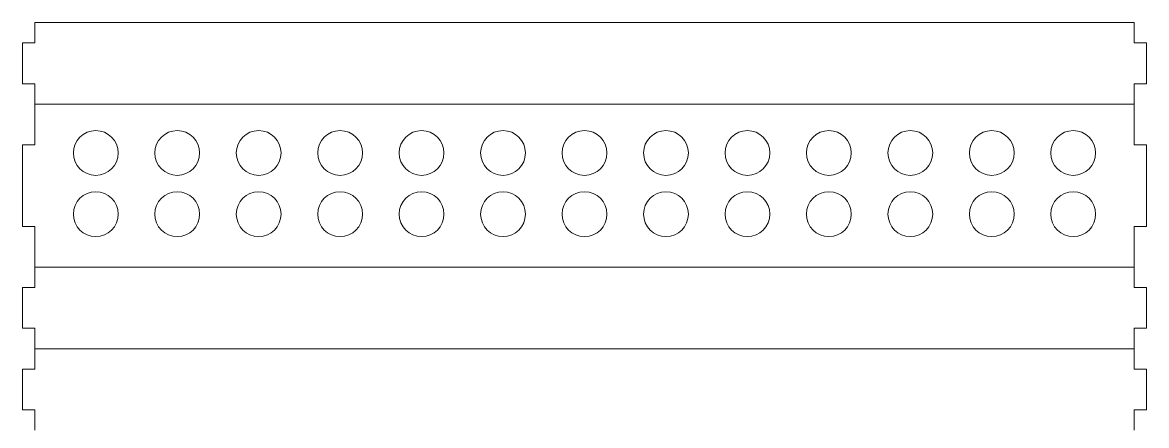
# Model space of a CAD drawing. Header units: millimetres. Extents: x 0 to 276, y 0 to 293.
# Drawn here: x 0 to 276, y 194.2 to 293 of the extents above; entities that cross this region are included whole.
import ezdxf

# ---------------------------------------------------------------- set-up
doc = ezdxf.new("R2010")
doc.units = ezdxf.units.MM

msp = doc.modelspace()

# ---------------------------------------------------------------- linework, layer by layer
at = {"color": 1, "linetype": 'Continuous', "lineweight": 0}
for p, q in [((3, 293), (273, 293)), ((3, 288), (3, 293)), ((273, 288), (273, 293)), ((0, 288), (0, 278)), ((3, 288), (0, 288)), ((276, 288), (273, 288)), ((276, 278), (276, 288)), ((0, 278), (3, 278)), ((3, 273), (3, 278)), ((273, 278), (276, 278)), ((273, 273), (273, 278)), ((273, 273), (3, 273)), ((3, 273), (3, 263)), ((273, 263), (273, 273)), ((0, 263), (0, 243)), ((3, 263), (0, 263)), ((276, 263), (273, 263)), ((276, 243), (276, 263)), ((0, 243), (3, 243)), ((3, 243), (3, 233)), ((273, 243), (276, 243)), ((273, 233), (273, 243)), ((273, 233), (3, 233)), ((3, 228), (3, 233)), ((273, 228), (273, 233)), ((0, 228), (0, 218)), ((3, 228), (0, 228)), ((276, 228), (273, 228)), ((276, 228), (276, 218)), ((276, 218), (276, 228)), ((0, 218), (3, 218)), ((3, 213), (3, 218)), ((273, 218), (276, 218)), ((273, 213), (273, 218)), ((3, 213), (273, 213)), ((3, 208), (3, 213)), ((273, 208), (273, 213)), ((0, 208), (0, 198)), ((3, 208), (0, 208)), ((276, 208), (273, 208)), ((276, 208), (276, 198)), ((276, 198), (276, 208)), ((0, 198), (3, 198)), ((3, 193), (3, 198)), ((273, 198), (276, 198)), ((273, 193), (273, 198))]:
    msp.add_line(p, q, dxfattribs=at)
for centre in [(18, 261), (38, 261), (58, 261), (78, 261), (98, 261), (118, 261), (138, 261), (158, 261), (178, 261), (198, 261), (218, 261), (238, 261), (258, 261), (18, 246), (38, 246), (58, 246), (78, 246), (98, 246), (118, 246), (138, 246), (158, 246), (178, 246), (198, 246), (218, 246), (238, 246), (258, 246)]:
    msp.add_circle(centre, 5.5, dxfattribs=at)

doc.saveas('drawing.dxf')
